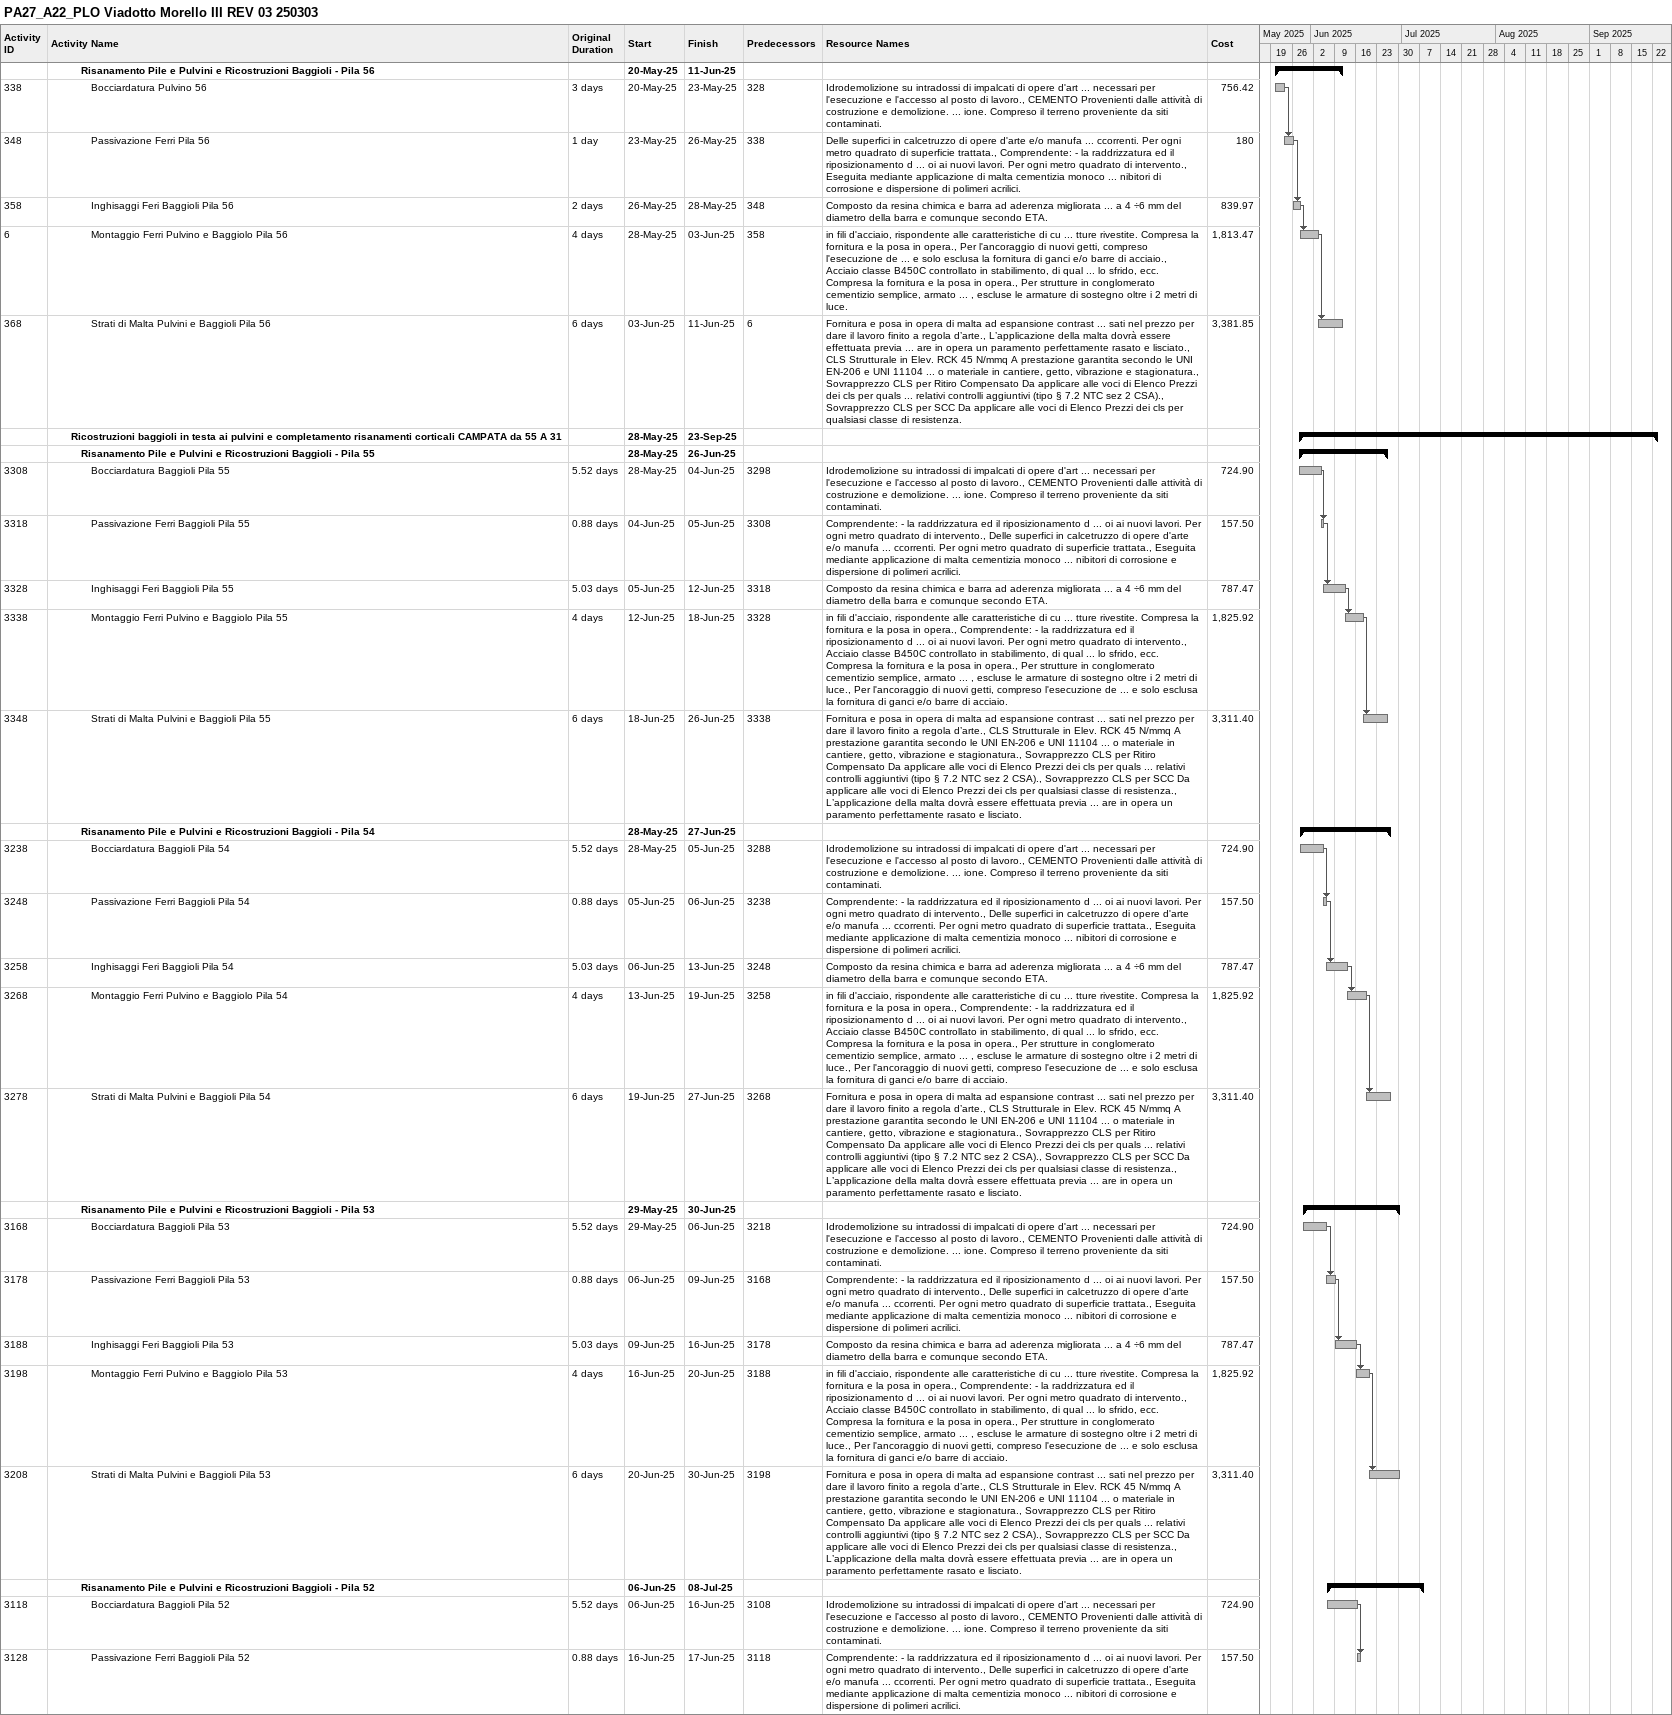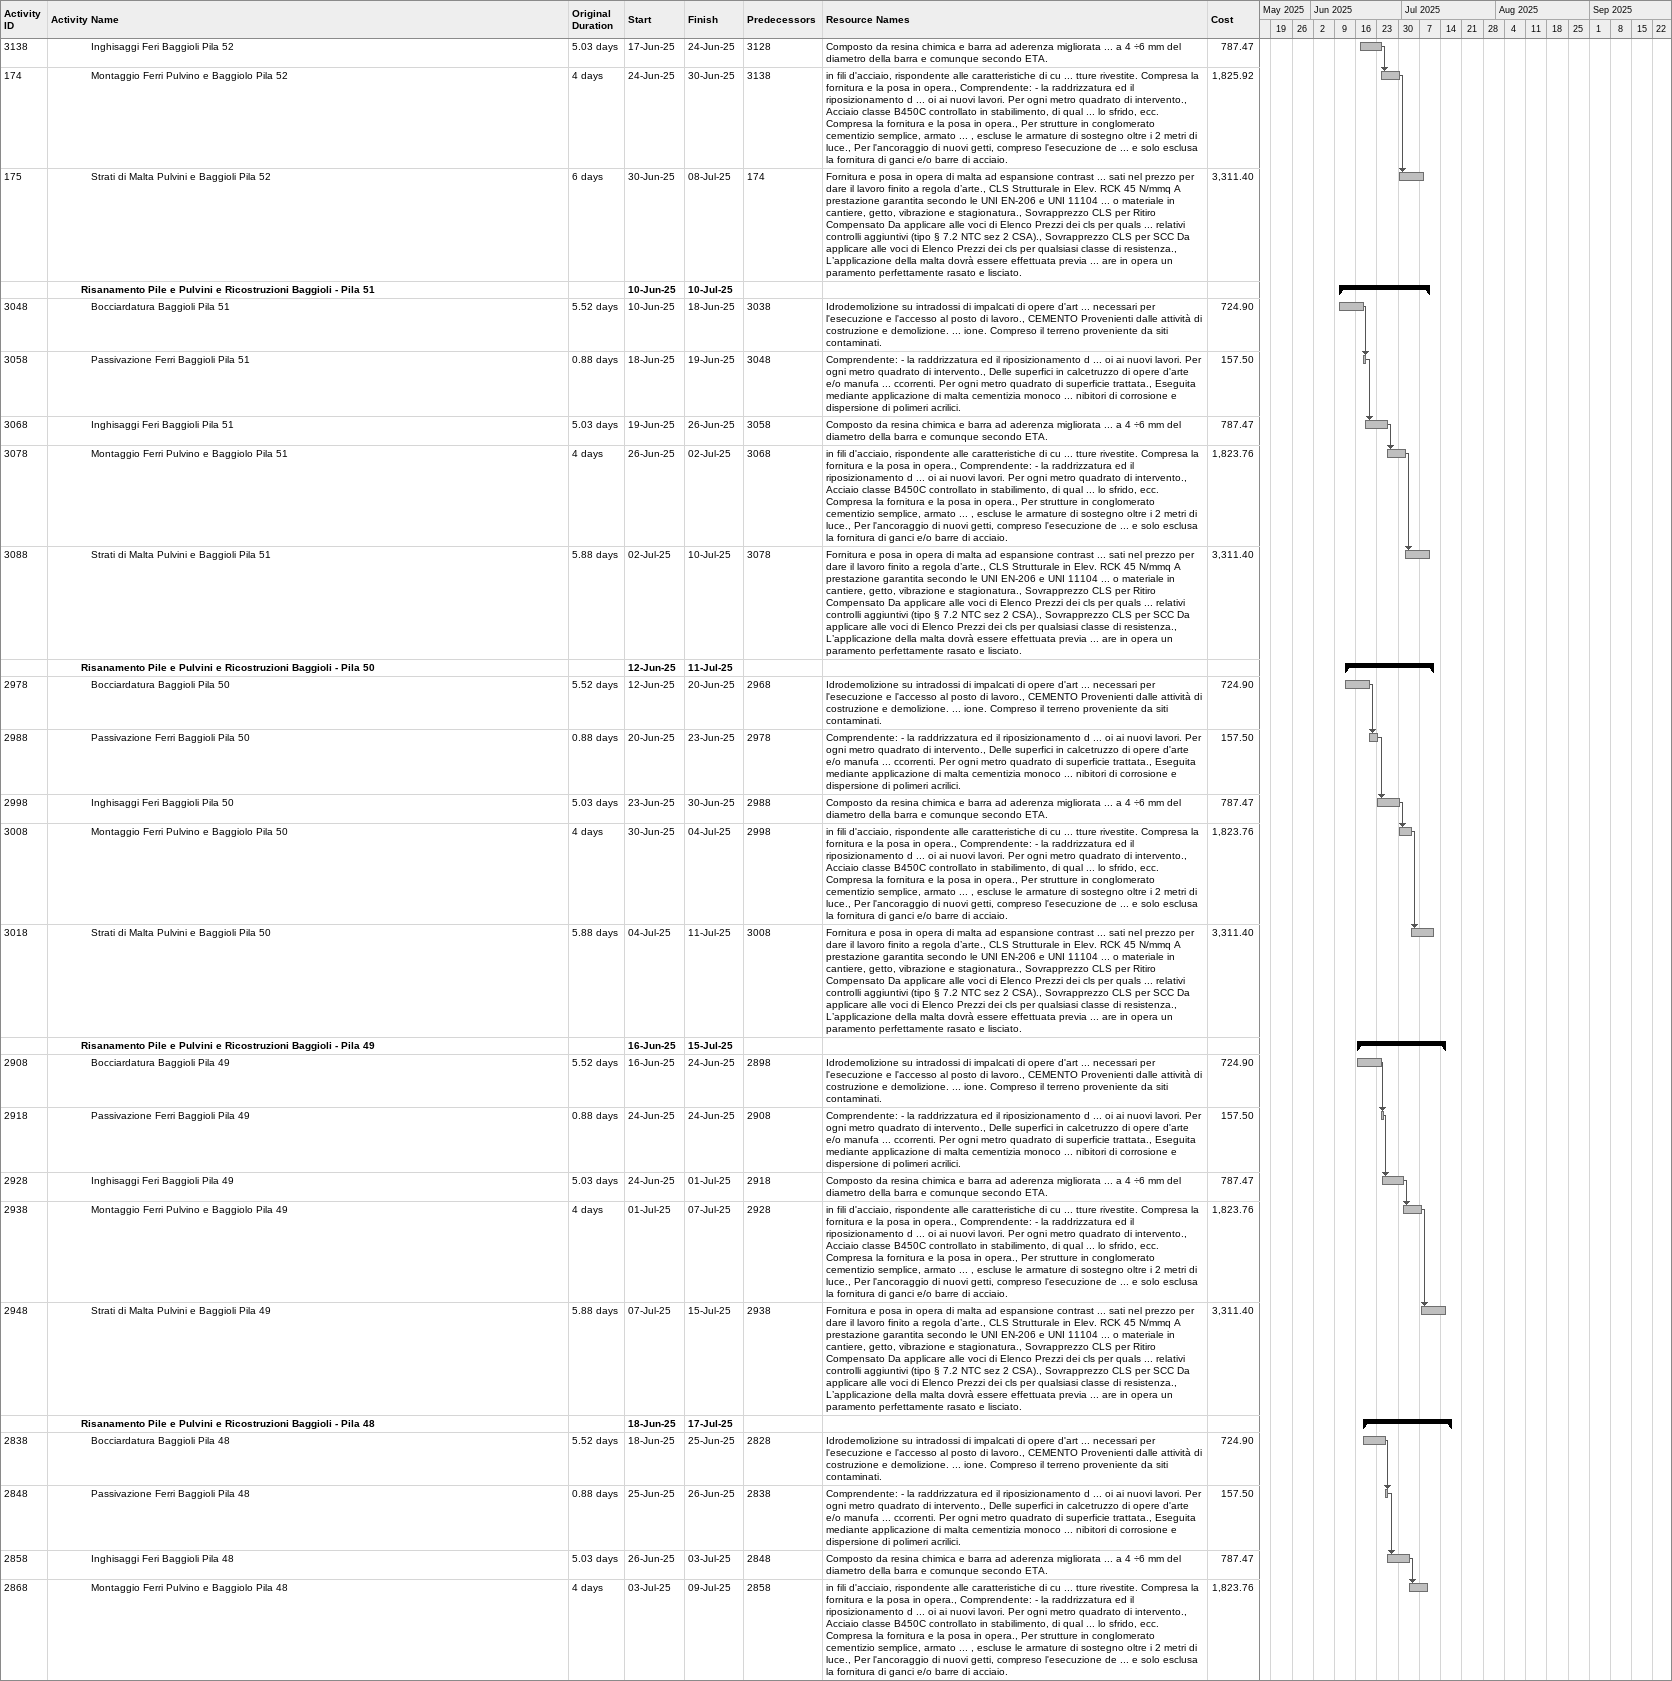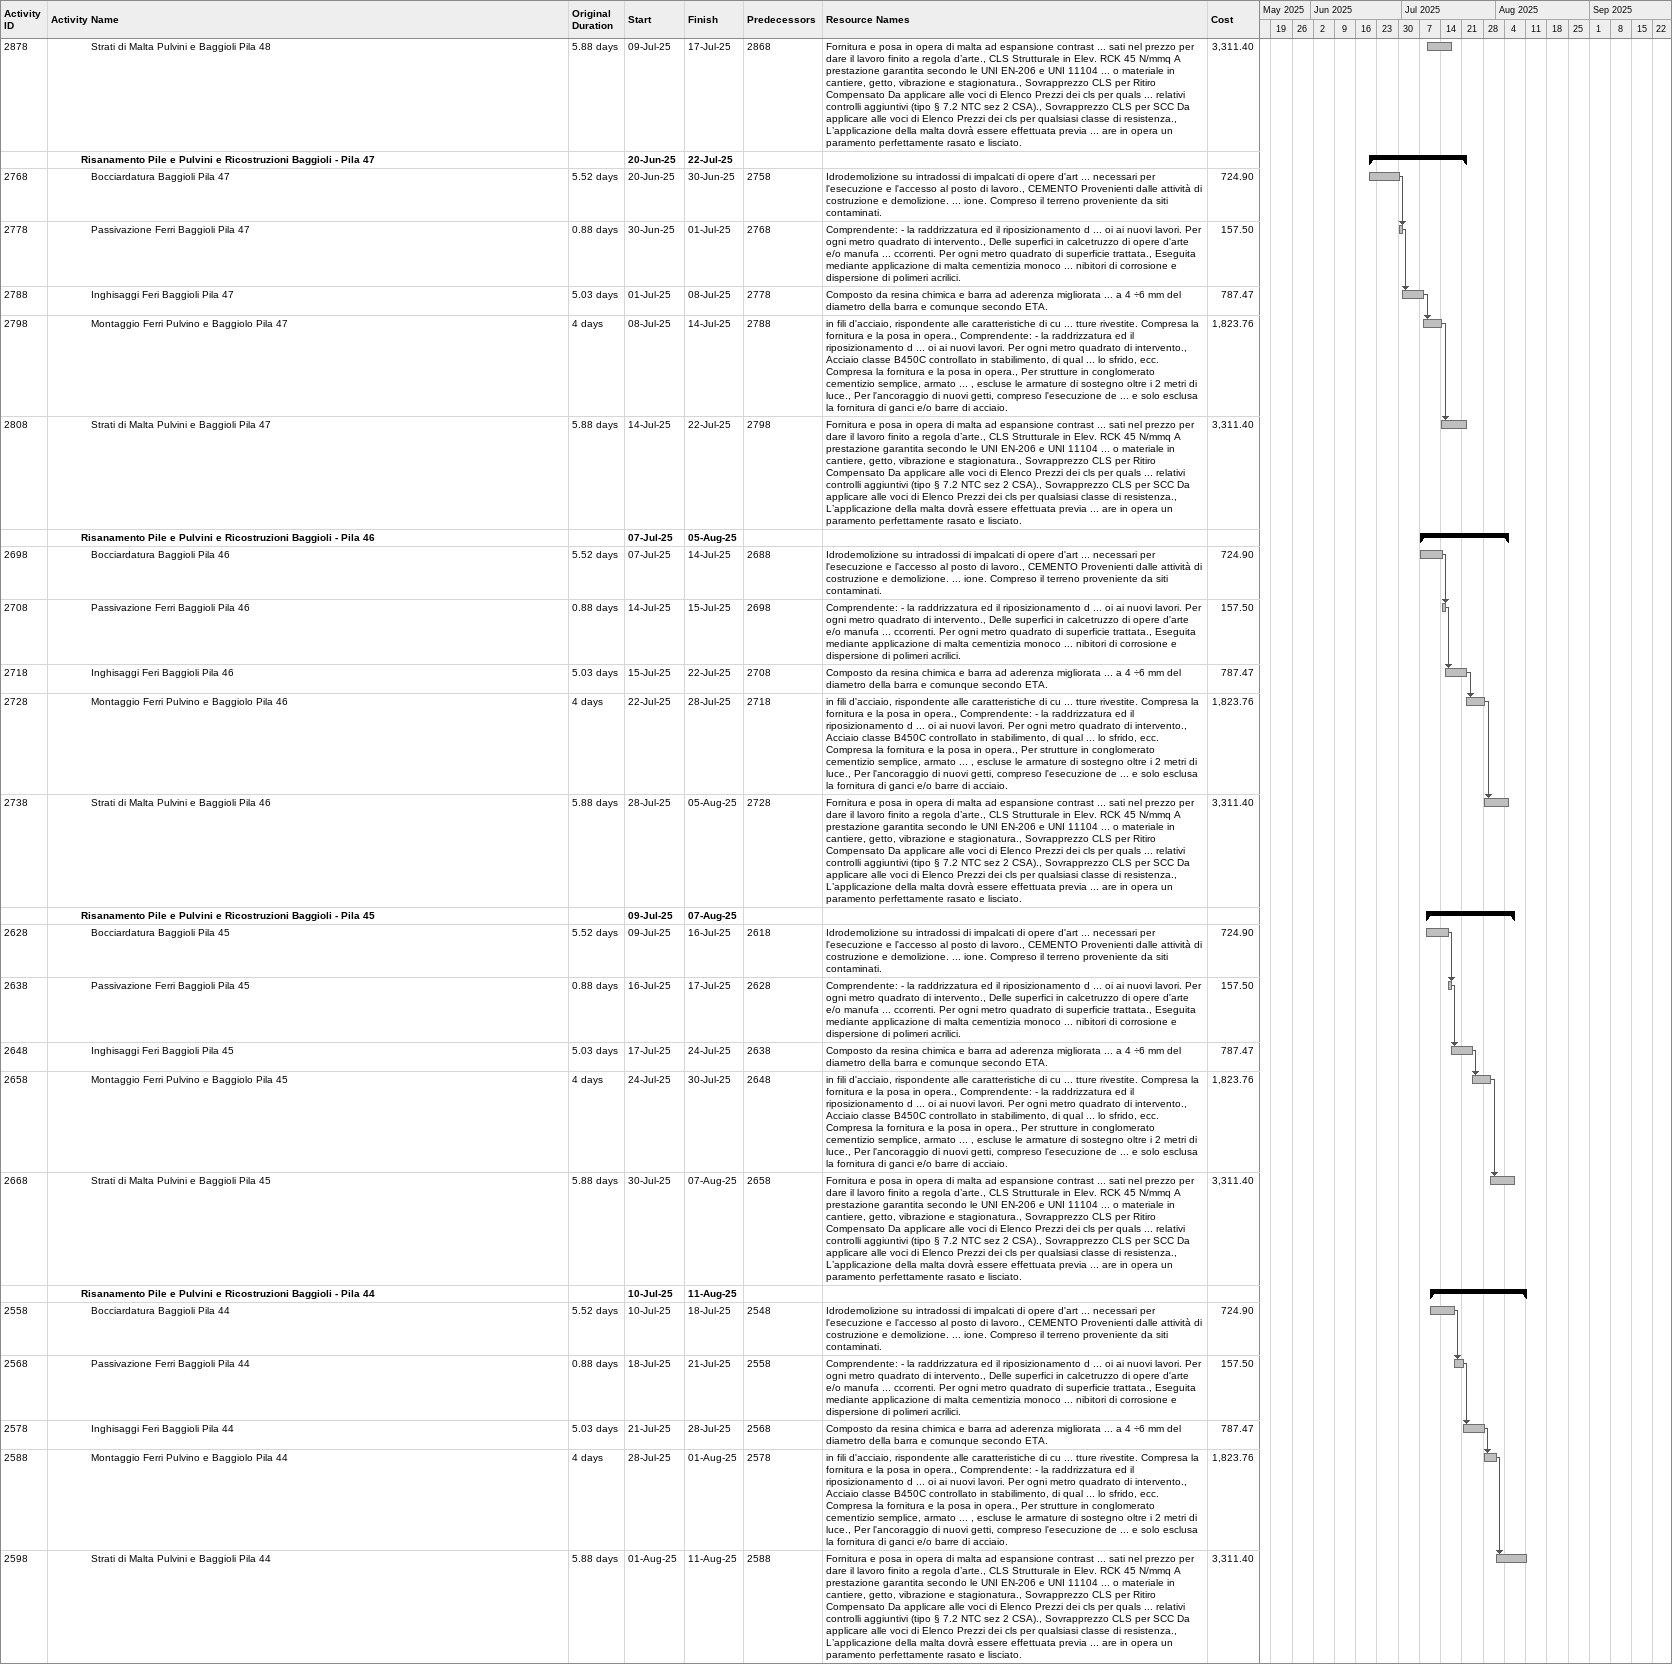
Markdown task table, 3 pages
PA27_A22_PLO Viadotto Morello III REV 03 250303

| ID | Level | Task | Original duration | Start | Finish | Predecessors | Resources | Cost |
|---|---|---|---|---|---|---|---|---|
|  | 4 | **Risanamento Pile e Pulvini e Ricostruzioni Baggioli - Pila 56** |  | 2025-05-20 | 2025-06-11 |  |  |  |
| 338 | 5 | Bocciardatura Pulvino 56 | 3d | 2025-05-20 | 2025-05-23 | 328 | Idrodemolizione su intradossi di impalcati di opere d'art ... necessari per l'esecuzione e l'accesso al posto di lavoro., CEMENTO Provenienti dalle attività di costruzione e demolizione. ... ione. Compreso il terreno proveniente da siti contaminati. | 756.42 |
| 348 | 5 | Passivazione Ferri Pila 56 | 1d | 2025-05-23 | 2025-05-26 | 338 | Delle superfici in calcetruzzo di opere d'arte e/o manufa ... ccorrenti. Per ogni metro quadrato di superficie trattata., Comprendente: - la raddrizzatura ed il riposizionamento d ... oi ai nuovi lavori. Per ogni metro quadrato di intervento., Eseguita mediante applicazione di malta cementizia monoco ... nibitori di corrosione e dispersione di polimeri acrilici. | 180 |
| 358 | 5 | Inghisaggi Feri Baggioli Pila 56 | 2d | 2025-05-26 | 2025-05-28 | 348 | Composto da resina chimica e barra ad aderenza migliorata ... a 4 ÷6 mm del diametro della barra e comunque secondo ETA. | 839.97 |
| 6 | 5 | Montaggio Ferri Pulvino e Baggiolo Pila 56 | 4d | 2025-05-28 | 2025-06-03 | 358 | in fili d'acciaio, rispondente alle caratteristiche di cu ... tture rivestite. Compresa la fornitura e la posa in opera., Per l'ancoraggio di nuovi getti, compreso l'esecuzione de ... e solo esclusa la fornitura di ganci e/o barre di acciaio., Acciaio classe B450C controllato in stabilimento, di qual ... lo sfrido, ecc. Compresa la fornitura e la posa in opera., Per strutture in conglomerato cementizio semplice, armato ... , escluse le armature di sostegno oltre i 2 metri di luce. | 1813.47 |
| 368 | 5 | Strati di Malta Pulvini e Baggioli Pila 56 | 6d | 2025-06-03 | 2025-06-11 | 6 | Fornitura e posa in opera di malta ad espansione contrast ... sati nel prezzo per dare il lavoro finito a regola d’arte., L’applicazione della malta dovrà essere effettuata previa ... are in opera un paramento perfettamente rasato e lisciato., CLS Strutturale in Elev. RCK 45 N/mmq A prestazione garantita secondo le UNI EN-206 e UNI 11104 ... o materiale in cantiere, getto, vibrazione e stagionatura., Sovrapprezzo CLS per Ritiro Compensato Da applicare alle voci di Elenco Prezzi dei cls per quals ... relativi controlli aggiuntivi (tipo § 7.2 NTC sez 2 CSA)., Sovrapprezzo CLS per SCC Da applicare alle voci di Elenco Prezzi dei cls per qualsiasi classe di resistenza. | 3381.85 |
|  | 3 | **Ricostruzioni baggioli in testa ai pulvini e completamento risanamenti corticali CAMPATA da 55 A 31** |  | 2025-05-28 | 2025-09-23 |  |  |  |
|  | 4 | **Risanamento Pile e Pulvini e Ricostruzioni Baggioli - Pila 55** |  | 2025-05-28 | 2025-06-26 |  |  |  |
| 3308 | 5 | Bocciardatura Baggioli Pila 55 | 5.52d | 2025-05-28 | 2025-06-04 | 3298 | Idrodemolizione su intradossi di impalcati di opere d'art ... necessari per l'esecuzione e l'accesso al posto di lavoro., CEMENTO Provenienti dalle attività di costruzione e demolizione. ... ione. Compreso il terreno proveniente da siti contaminati. | 724.90 |
| 3318 | 5 | Passivazione Ferri Baggioli Pila 55 | 0.88d | 2025-06-04 | 2025-06-05 | 3308 | Comprendente: - la raddrizzatura ed il riposizionamento d ... oi ai nuovi lavori. Per ogni metro quadrato di intervento., Delle superfici in calcetruzzo di opere d'arte e/o manufa ... ccorrenti. Per ogni metro quadrato di superficie trattata., Eseguita mediante applicazione di malta cementizia monoco ... nibitori di corrosione e dispersione di polimeri acrilici. | 157.50 |
| 3328 | 5 | Inghisaggi Feri Baggioli Pila 55 | 5.03d | 2025-06-05 | 2025-06-12 | 3318 | Composto da resina chimica e barra ad aderenza migliorata ... a 4 ÷6 mm del diametro della barra e comunque secondo ETA. | 787.47 |
| 3338 | 5 | Montaggio Ferri Pulvino e Baggiolo Pila 55 | 4d | 2025-06-12 | 2025-06-18 | 3328 | in fili d'acciaio, rispondente alle caratteristiche di cu ... tture rivestite. Compresa la fornitura e la posa in opera., Comprendente: - la raddrizzatura ed il riposizionamento d ... oi ai nuovi lavori. Per ogni metro quadrato di intervento., Acciaio classe B450C controllato in stabilimento, di qual ... lo sfrido, ecc. Compresa la fornitura e la posa in opera., Per strutture in conglomerato cementizio semplice, armato ... , escluse le armature di sostegno oltre i 2 metri di luce., Per l'ancoraggio di nuovi getti, compreso l'esecuzione de ... e solo esclusa la fornitura di ganci e/o barre di acciaio. | 1825.92 |
| 3348 | 5 | Strati di Malta Pulvini e Baggioli Pila 55 | 6d | 2025-06-18 | 2025-06-26 | 3338 | Fornitura e posa in opera di malta ad espansione contrast ... sati nel prezzo per dare il lavoro finito a regola d’arte., CLS Strutturale in Elev. RCK 45 N/mmq A prestazione garantita secondo le UNI EN-206 e UNI 11104 ... o materiale in cantiere, getto, vibrazione e stagionatura., Sovrapprezzo CLS per Ritiro Compensato Da applicare alle voci di Elenco Prezzi dei cls per quals ... relativi controlli aggiuntivi (tipo § 7.2 NTC sez 2 CSA)., Sovrapprezzo CLS per SCC Da applicare alle voci di Elenco Prezzi dei cls per qualsiasi classe di resistenza., L’applicazione della malta dovrà essere effettuata previa ... are in opera un paramento perfettamente rasato e lisciato. | 3311.40 |
|  | 4 | **Risanamento Pile e Pulvini e Ricostruzioni Baggioli - Pila 54** |  | 2025-05-28 | 2025-06-27 |  |  |  |
| 3238 | 5 | Bocciardatura Baggioli Pila 54 | 5.52d | 2025-05-28 | 2025-06-05 | 3288 | Idrodemolizione su intradossi di impalcati di opere d'art ... necessari per l'esecuzione e l'accesso al posto di lavoro., CEMENTO Provenienti dalle attività di costruzione e demolizione. ... ione. Compreso il terreno proveniente da siti contaminati. | 724.90 |
| 3248 | 5 | Passivazione Ferri Baggioli Pila 54 | 0.88d | 2025-06-05 | 2025-06-06 | 3238 | Comprendente: - la raddrizzatura ed il riposizionamento d ... oi ai nuovi lavori. Per ogni metro quadrato di intervento., Delle superfici in calcetruzzo di opere d'arte e/o manufa ... ccorrenti. Per ogni metro quadrato di superficie trattata., Eseguita mediante applicazione di malta cementizia monoco ... nibitori di corrosione e dispersione di polimeri acrilici. | 157.50 |
| 3258 | 5 | Inghisaggi Feri Baggioli Pila 54 | 5.03d | 2025-06-06 | 2025-06-13 | 3248 | Composto da resina chimica e barra ad aderenza migliorata ... a 4 ÷6 mm del diametro della barra e comunque secondo ETA. | 787.47 |
| 3268 | 5 | Montaggio Ferri Pulvino e Baggiolo Pila 54 | 4d | 2025-06-13 | 2025-06-19 | 3258 | in fili d'acciaio, rispondente alle caratteristiche di cu ... tture rivestite. Compresa la fornitura e la posa in opera., Comprendente: - la raddrizzatura ed il riposizionamento d ... oi ai nuovi lavori. Per ogni metro quadrato di intervento., Acciaio classe B450C controllato in stabilimento, di qual ... lo sfrido, ecc. Compresa la fornitura e la posa in opera., Per strutture in conglomerato cementizio semplice, armato ... , escluse le armature di sostegno oltre i 2 metri di luce., Per l'ancoraggio di nuovi getti, compreso l'esecuzione de ... e solo esclusa la fornitura di ganci e/o barre di acciaio. | 1825.92 |
| 3278 | 5 | Strati di Malta Pulvini e Baggioli Pila 54 | 6d | 2025-06-19 | 2025-06-27 | 3268 | Fornitura e posa in opera di malta ad espansione contrast ... sati nel prezzo per dare il lavoro finito a regola d’arte., CLS Strutturale in Elev. RCK 45 N/mmq A prestazione garantita secondo le UNI EN-206 e UNI 11104 ... o materiale in cantiere, getto, vibrazione e stagionatura., Sovrapprezzo CLS per Ritiro Compensato Da applicare alle voci di Elenco Prezzi dei cls per quals ... relativi controlli aggiuntivi (tipo § 7.2 NTC sez 2 CSA)., Sovrapprezzo CLS per SCC Da applicare alle voci di Elenco Prezzi dei cls per qualsiasi classe di resistenza., L’applicazione della malta dovrà essere effettuata previa ... are in opera un paramento perfettamente rasato e lisciato. | 3311.40 |
|  | 4 | **Risanamento Pile e Pulvini e Ricostruzioni Baggioli - Pila 53** |  | 2025-05-29 | 2025-06-30 |  |  |  |
| 3168 | 5 | Bocciardatura Baggioli Pila 53 | 5.52d | 2025-05-29 | 2025-06-06 | 3218 | Idrodemolizione su intradossi di impalcati di opere d'art ... necessari per l'esecuzione e l'accesso al posto di lavoro., CEMENTO Provenienti dalle attività di costruzione e demolizione. ... ione. Compreso il terreno proveniente da siti contaminati. | 724.90 |
| 3178 | 5 | Passivazione Ferri Baggioli Pila 53 | 0.88d | 2025-06-06 | 2025-06-09 | 3168 | Comprendente: - la raddrizzatura ed il riposizionamento d ... oi ai nuovi lavori. Per ogni metro quadrato di intervento., Delle superfici in calcetruzzo di opere d'arte e/o manufa ... ccorrenti. Per ogni metro quadrato di superficie trattata., Eseguita mediante applicazione di malta cementizia monoco ... nibitori di corrosione e dispersione di polimeri acrilici. | 157.50 |
| 3188 | 5 | Inghisaggi Feri Baggioli Pila 53 | 5.03d | 2025-06-09 | 2025-06-16 | 3178 | Composto da resina chimica e barra ad aderenza migliorata ... a 4 ÷6 mm del diametro della barra e comunque secondo ETA. | 787.47 |
| 3198 | 5 | Montaggio Ferri Pulvino e Baggiolo Pila 53 | 4d | 2025-06-16 | 2025-06-20 | 3188 | in fili d'acciaio, rispondente alle caratteristiche di cu ... tture rivestite. Compresa la fornitura e la posa in opera., Comprendente: - la raddrizzatura ed il riposizionamento d ... oi ai nuovi lavori. Per ogni metro quadrato di intervento., Acciaio classe B450C controllato in stabilimento, di qual ... lo sfrido, ecc. Compresa la fornitura e la posa in opera., Per strutture in conglomerato cementizio semplice, armato ... , escluse le armature di sostegno oltre i 2 metri di luce., Per l'ancoraggio di nuovi getti, compreso l'esecuzione de ... e solo esclusa la fornitura di ganci e/o barre di acciaio. | 1825.92 |
| 3208 | 5 | Strati di Malta Pulvini e Baggioli Pila 53 | 6d | 2025-06-20 | 2025-06-30 | 3198 | Fornitura e posa in opera di malta ad espansione contrast ... sati nel prezzo per dare il lavoro finito a regola d’arte., CLS Strutturale in Elev. RCK 45 N/mmq A prestazione garantita secondo le UNI EN-206 e UNI 11104 ... o materiale in cantiere, getto, vibrazione e stagionatura., Sovrapprezzo CLS per Ritiro Compensato Da applicare alle voci di Elenco Prezzi dei cls per quals ... relativi controlli aggiuntivi (tipo § 7.2 NTC sez 2 CSA)., Sovrapprezzo CLS per SCC Da applicare alle voci di Elenco Prezzi dei cls per qualsiasi classe di resistenza., L’applicazione della malta dovrà essere effettuata previa ... are in opera un paramento perfettamente rasato e lisciato. | 3311.40 |
|  | 4 | **Risanamento Pile e Pulvini e Ricostruzioni Baggioli - Pila 52** |  | 2025-06-06 | 2025-07-08 |  |  |  |
| 3118 | 5 | Bocciardatura Baggioli Pila 52 | 5.52d | 2025-06-06 | 2025-06-16 | 3108 | Idrodemolizione su intradossi di impalcati di opere d'art ... necessari per l'esecuzione e l'accesso al posto di lavoro., CEMENTO Provenienti dalle attività di costruzione e demolizione. ... ione. Compreso il terreno proveniente da siti contaminati. | 724.90 |
| 3128 | 5 | Passivazione Ferri Baggioli Pila 52 | 0.88d | 2025-06-16 | 2025-06-17 | 3118 | Comprendente: - la raddrizzatura ed il riposizionamento d ... oi ai nuovi lavori. Per ogni metro quadrato di intervento., Delle superfici in calcetruzzo di opere d'arte e/o manufa ... ccorrenti. Per ogni metro quadrato di superficie trattata., Eseguita mediante applicazione di malta cementizia monoco ... nibitori di corrosione e dispersione di polimeri acrilici. | 157.50 |
| 3138 | 5 | Inghisaggi Feri Baggioli Pila 52 | 5.03d | 2025-06-17 | 2025-06-24 | 3128 | Composto da resina chimica e barra ad aderenza migliorata ... a 4 ÷6 mm del diametro della barra e comunque secondo ETA. | 787.47 |
| 174 | 5 | Montaggio Ferri Pulvino e Baggiolo Pila 52 | 4d | 2025-06-24 | 2025-06-30 | 3138 | in fili d'acciaio, rispondente alle caratteristiche di cu ... tture rivestite. Compresa la fornitura e la posa in opera., Comprendente: - la raddrizzatura ed il riposizionamento d ... oi ai nuovi lavori. Per ogni metro quadrato di intervento., Acciaio classe B450C controllato in stabilimento, di qual ... lo sfrido, ecc. Compresa la fornitura e la posa in opera., Per strutture in conglomerato cementizio semplice, armato ... , escluse le armature di sostegno oltre i 2 metri di luce., Per l'ancoraggio di nuovi getti, compreso l'esecuzione de ... e solo esclusa la fornitura di ganci e/o barre di acciaio. | 1825.92 |
| 175 | 5 | Strati di Malta Pulvini e Baggioli Pila 52 | 6d | 2025-06-30 | 2025-07-08 | 174 | Fornitura e posa in opera di malta ad espansione contrast ... sati nel prezzo per dare il lavoro finito a regola d’arte., CLS Strutturale in Elev. RCK 45 N/mmq A prestazione garantita secondo le UNI EN-206 e UNI 11104 ... o materiale in cantiere, getto, vibrazione e stagionatura., Sovrapprezzo CLS per Ritiro Compensato Da applicare alle voci di Elenco Prezzi dei cls per quals ... relativi controlli aggiuntivi (tipo § 7.2 NTC sez 2 CSA)., Sovrapprezzo CLS per SCC Da applicare alle voci di Elenco Prezzi dei cls per qualsiasi classe di resistenza., L’applicazione della malta dovrà essere effettuata previa ... are in opera un paramento perfettamente rasato e lisciato. | 3311.40 |
|  | 4 | **Risanamento Pile e Pulvini e Ricostruzioni Baggioli - Pila 51** |  | 2025-06-10 | 2025-07-10 |  |  |  |
| 3048 | 5 | Bocciardatura Baggioli Pila 51 | 5.52d | 2025-06-10 | 2025-06-18 | 3038 | Idrodemolizione su intradossi di impalcati di opere d'art ... necessari per l'esecuzione e l'accesso al posto di lavoro., CEMENTO Provenienti dalle attività di costruzione e demolizione. ... ione. Compreso il terreno proveniente da siti contaminati. | 724.90 |
| 3058 | 5 | Passivazione Ferri Baggioli Pila 51 | 0.88d | 2025-06-18 | 2025-06-19 | 3048 | Comprendente: - la raddrizzatura ed il riposizionamento d ... oi ai nuovi lavori. Per ogni metro quadrato di intervento., Delle superfici in calcetruzzo di opere d'arte e/o manufa ... ccorrenti. Per ogni metro quadrato di superficie trattata., Eseguita mediante applicazione di malta cementizia monoco ... nibitori di corrosione e dispersione di polimeri acrilici. | 157.50 |
| 3068 | 5 | Inghisaggi Feri Baggioli Pila 51 | 5.03d | 2025-06-19 | 2025-06-26 | 3058 | Composto da resina chimica e barra ad aderenza migliorata ... a 4 ÷6 mm del diametro della barra e comunque secondo ETA. | 787.47 |
| 3078 | 5 | Montaggio Ferri Pulvino e Baggiolo Pila 51 | 4d | 2025-06-26 | 2025-07-02 | 3068 | in fili d'acciaio, rispondente alle caratteristiche di cu ... tture rivestite. Compresa la fornitura e la posa in opera., Comprendente: - la raddrizzatura ed il riposizionamento d ... oi ai nuovi lavori. Per ogni metro quadrato di intervento., Acciaio classe B450C controllato in stabilimento, di qual ... lo sfrido, ecc. Compresa la fornitura e la posa in opera., Per strutture in conglomerato cementizio semplice, armato ... , escluse le armature di sostegno oltre i 2 metri di luce., Per l'ancoraggio di nuovi getti, compreso l'esecuzione de ... e solo esclusa la fornitura di ganci e/o barre di acciaio. | 1823.76 |
| 3088 | 5 | Strati di Malta Pulvini e Baggioli Pila 51 | 5.88d | 2025-07-02 | 2025-07-10 | 3078 | Fornitura e posa in opera di malta ad espansione contrast ... sati nel prezzo per dare il lavoro finito a regola d’arte., CLS Strutturale in Elev. RCK 45 N/mmq A prestazione garantita secondo le UNI EN-206 e UNI 11104 ... o materiale in cantiere, getto, vibrazione e stagionatura., Sovrapprezzo CLS per Ritiro Compensato Da applicare alle voci di Elenco Prezzi dei cls per quals ... relativi controlli aggiuntivi (tipo § 7.2 NTC sez 2 CSA)., Sovrapprezzo CLS per SCC Da applicare alle voci di Elenco Prezzi dei cls per qualsiasi classe di resistenza., L’applicazione della malta dovrà essere effettuata previa ... are in opera un paramento perfettamente rasato e lisciato. | 3311.40 |
|  | 4 | **Risanamento Pile e Pulvini e Ricostruzioni Baggioli - Pila 50** |  | 2025-06-12 | 2025-07-11 |  |  |  |
| 2978 | 5 | Bocciardatura Baggioli Pila 50 | 5.52d | 2025-06-12 | 2025-06-20 | 2968 | Idrodemolizione su intradossi di impalcati di opere d'art ... necessari per l'esecuzione e l'accesso al posto di lavoro., CEMENTO Provenienti dalle attività di costruzione e demolizione. ... ione. Compreso il terreno proveniente da siti contaminati. | 724.90 |
| 2988 | 5 | Passivazione Ferri Baggioli Pila 50 | 0.88d | 2025-06-20 | 2025-06-23 | 2978 | Comprendente: - la raddrizzatura ed il riposizionamento d ... oi ai nuovi lavori. Per ogni metro quadrato di intervento., Delle superfici in calcetruzzo di opere d'arte e/o manufa ... ccorrenti. Per ogni metro quadrato di superficie trattata., Eseguita mediante applicazione di malta cementizia monoco ... nibitori di corrosione e dispersione di polimeri acrilici. | 157.50 |
| 2998 | 5 | Inghisaggi Feri Baggioli Pila 50 | 5.03d | 2025-06-23 | 2025-06-30 | 2988 | Composto da resina chimica e barra ad aderenza migliorata ... a 4 ÷6 mm del diametro della barra e comunque secondo ETA. | 787.47 |
| 3008 | 5 | Montaggio Ferri Pulvino e Baggiolo Pila 50 | 4d | 2025-06-30 | 2025-07-04 | 2998 | in fili d'acciaio, rispondente alle caratteristiche di cu ... tture rivestite. Compresa la fornitura e la posa in opera., Comprendente: - la raddrizzatura ed il riposizionamento d ... oi ai nuovi lavori. Per ogni metro quadrato di intervento., Acciaio classe B450C controllato in stabilimento, di qual ... lo sfrido, ecc. Compresa la fornitura e la posa in opera., Per strutture in conglomerato cementizio semplice, armato ... , escluse le armature di sostegno oltre i 2 metri di luce., Per l'ancoraggio di nuovi getti, compreso l'esecuzione de ... e solo esclusa la fornitura di ganci e/o barre di acciaio. | 1823.76 |
| 3018 | 5 | Strati di Malta Pulvini e Baggioli Pila 50 | 5.88d | 2025-07-04 | 2025-07-11 | 3008 | Fornitura e posa in opera di malta ad espansione contrast ... sati nel prezzo per dare il lavoro finito a regola d’arte., CLS Strutturale in Elev. RCK 45 N/mmq A prestazione garantita secondo le UNI EN-206 e UNI 11104 ... o materiale in cantiere, getto, vibrazione e stagionatura., Sovrapprezzo CLS per Ritiro Compensato Da applicare alle voci di Elenco Prezzi dei cls per quals ... relativi controlli aggiuntivi (tipo § 7.2 NTC sez 2 CSA)., Sovrapprezzo CLS per SCC Da applicare alle voci di Elenco Prezzi dei cls per qualsiasi classe di resistenza., L’applicazione della malta dovrà essere effettuata previa ... are in opera un paramento perfettamente rasato e lisciato. | 3311.40 |
|  | 4 | **Risanamento Pile e Pulvini e Ricostruzioni Baggioli - Pila 49** |  | 2025-06-16 | 2025-07-15 |  |  |  |
| 2908 | 5 | Bocciardatura Baggioli Pila 49 | 5.52d | 2025-06-16 | 2025-06-24 | 2898 | Idrodemolizione su intradossi di impalcati di opere d'art ... necessari per l'esecuzione e l'accesso al posto di lavoro., CEMENTO Provenienti dalle attività di costruzione e demolizione. ... ione. Compreso il terreno proveniente da siti contaminati. | 724.90 |
| 2918 | 5 | Passivazione Ferri Baggioli Pila 49 | 0.88d | 2025-06-24 | 2025-06-24 | 2908 | Comprendente: - la raddrizzatura ed il riposizionamento d ... oi ai nuovi lavori. Per ogni metro quadrato di intervento., Delle superfici in calcetruzzo di opere d'arte e/o manufa ... ccorrenti. Per ogni metro quadrato di superficie trattata., Eseguita mediante applicazione di malta cementizia monoco ... nibitori di corrosione e dispersione di polimeri acrilici. | 157.50 |
| 2928 | 5 | Inghisaggi Feri Baggioli Pila 49 | 5.03d | 2025-06-24 | 2025-07-01 | 2918 | Composto da resina chimica e barra ad aderenza migliorata ... a 4 ÷6 mm del diametro della barra e comunque secondo ETA. | 787.47 |
| 2938 | 5 | Montaggio Ferri Pulvino e Baggiolo Pila 49 | 4d | 2025-07-01 | 2025-07-07 | 2928 | in fili d'acciaio, rispondente alle caratteristiche di cu ... tture rivestite. Compresa la fornitura e la posa in opera., Comprendente: - la raddrizzatura ed il riposizionamento d ... oi ai nuovi lavori. Per ogni metro quadrato di intervento., Acciaio classe B450C controllato in stabilimento, di qual ... lo sfrido, ecc. Compresa la fornitura e la posa in opera., Per strutture in conglomerato cementizio semplice, armato ... , escluse le armature di sostegno oltre i 2 metri di luce., Per l'ancoraggio di nuovi getti, compreso l'esecuzione de ... e solo esclusa la fornitura di ganci e/o barre di acciaio. | 1823.76 |
| 2948 | 5 | Strati di Malta Pulvini e Baggioli Pila 49 | 5.88d | 2025-07-07 | 2025-07-15 | 2938 | Fornitura e posa in opera di malta ad espansione contrast ... sati nel prezzo per dare il lavoro finito a regola d’arte., CLS Strutturale in Elev. RCK 45 N/mmq A prestazione garantita secondo le UNI EN-206 e UNI 11104 ... o materiale in cantiere, getto, vibrazione e stagionatura., Sovrapprezzo CLS per Ritiro Compensato Da applicare alle voci di Elenco Prezzi dei cls per quals ... relativi controlli aggiuntivi (tipo § 7.2 NTC sez 2 CSA)., Sovrapprezzo CLS per SCC Da applicare alle voci di Elenco Prezzi dei cls per qualsiasi classe di resistenza., L’applicazione della malta dovrà essere effettuata previa ... are in opera un paramento perfettamente rasato e lisciato. | 3311.40 |
|  | 4 | **Risanamento Pile e Pulvini e Ricostruzioni Baggioli - Pila 48** |  | 2025-06-18 | 2025-07-17 |  |  |  |
| 2838 | 5 | Bocciardatura Baggioli Pila 48 | 5.52d | 2025-06-18 | 2025-06-25 | 2828 | Idrodemolizione su intradossi di impalcati di opere d'art ... necessari per l'esecuzione e l'accesso al posto di lavoro., CEMENTO Provenienti dalle attività di costruzione e demolizione. ... ione. Compreso il terreno proveniente da siti contaminati. | 724.90 |
| 2848 | 5 | Passivazione Ferri Baggioli Pila 48 | 0.88d | 2025-06-25 | 2025-06-26 | 2838 | Comprendente: - la raddrizzatura ed il riposizionamento d ... oi ai nuovi lavori. Per ogni metro quadrato di intervento., Delle superfici in calcetruzzo di opere d'arte e/o manufa ... ccorrenti. Per ogni metro quadrato di superficie trattata., Eseguita mediante applicazione di malta cementizia monoco ... nibitori di corrosione e dispersione di polimeri acrilici. | 157.50 |
| 2858 | 5 | Inghisaggi Feri Baggioli Pila 48 | 5.03d | 2025-06-26 | 2025-07-03 | 2848 | Composto da resina chimica e barra ad aderenza migliorata ... a 4 ÷6 mm del diametro della barra e comunque secondo ETA. | 787.47 |
| 2868 | 5 | Montaggio Ferri Pulvino e Baggiolo Pila 48 | 4d | 2025-07-03 | 2025-07-09 | 2858 | in fili d'acciaio, rispondente alle caratteristiche di cu ... tture rivestite. Compresa la fornitura e la posa in opera., Comprendente: - la raddrizzatura ed il riposizionamento d ... oi ai nuovi lavori. Per ogni metro quadrato di intervento., Acciaio classe B450C controllato in stabilimento, di qual ... lo sfrido, ecc. Compresa la fornitura e la posa in opera., Per strutture in conglomerato cementizio semplice, armato ... , escluse le armature di sostegno oltre i 2 metri di luce., Per l'ancoraggio di nuovi getti, compreso l'esecuzione de ... e solo esclusa la fornitura di ganci e/o barre di acciaio. | 1823.76 |
| 2878 | 5 | Strati di Malta Pulvini e Baggioli Pila 48 | 5.88d | 2025-07-09 | 2025-07-17 | 2868 | Fornitura e posa in opera di malta ad espansione contrast ... sati nel prezzo per dare il lavoro finito a regola d’arte., CLS Strutturale in Elev. RCK 45 N/mmq A prestazione garantita secondo le UNI EN-206 e UNI 11104 ... o materiale in cantiere, getto, vibrazione e stagionatura., Sovrapprezzo CLS per Ritiro Compensato Da applicare alle voci di Elenco Prezzi dei cls per quals ... relativi controlli aggiuntivi (tipo § 7.2 NTC sez 2 CSA)., Sovrapprezzo CLS per SCC Da applicare alle voci di Elenco Prezzi dei cls per qualsiasi classe di resistenza., L’applicazione della malta dovrà essere effettuata previa ... are in opera un paramento perfettamente rasato e lisciato. | 3311.40 |
|  | 4 | **Risanamento Pile e Pulvini e Ricostruzioni Baggioli - Pila 47** |  | 2025-06-20 | 2025-07-22 |  |  |  |
| 2768 | 5 | Bocciardatura Baggioli Pila 47 | 5.52d | 2025-06-20 | 2025-06-30 | 2758 | Idrodemolizione su intradossi di impalcati di opere d'art ... necessari per l'esecuzione e l'accesso al posto di lavoro., CEMENTO Provenienti dalle attività di costruzione e demolizione. ... ione. Compreso il terreno proveniente da siti contaminati. | 724.90 |
| 2778 | 5 | Passivazione Ferri Baggioli Pila 47 | 0.88d | 2025-06-30 | 2025-07-01 | 2768 | Comprendente: - la raddrizzatura ed il riposizionamento d ... oi ai nuovi lavori. Per ogni metro quadrato di intervento., Delle superfici in calcetruzzo di opere d'arte e/o manufa ... ccorrenti. Per ogni metro quadrato di superficie trattata., Eseguita mediante applicazione di malta cementizia monoco ... nibitori di corrosione e dispersione di polimeri acrilici. | 157.50 |
| 2788 | 5 | Inghisaggi Feri Baggioli Pila 47 | 5.03d | 2025-07-01 | 2025-07-08 | 2778 | Composto da resina chimica e barra ad aderenza migliorata ... a 4 ÷6 mm del diametro della barra e comunque secondo ETA. | 787.47 |
| 2798 | 5 | Montaggio Ferri Pulvino e Baggiolo Pila 47 | 4d | 2025-07-08 | 2025-07-14 | 2788 | in fili d'acciaio, rispondente alle caratteristiche di cu ... tture rivestite. Compresa la fornitura e la posa in opera., Comprendente: - la raddrizzatura ed il riposizionamento d ... oi ai nuovi lavori. Per ogni metro quadrato di intervento., Acciaio classe B450C controllato in stabilimento, di qual ... lo sfrido, ecc. Compresa la fornitura e la posa in opera., Per strutture in conglomerato cementizio semplice, armato ... , escluse le armature di sostegno oltre i 2 metri di luce., Per l'ancoraggio di nuovi getti, compreso l'esecuzione de ... e solo esclusa la fornitura di ganci e/o barre di acciaio. | 1823.76 |
| 2808 | 5 | Strati di Malta Pulvini e Baggioli Pila 47 | 5.88d | 2025-07-14 | 2025-07-22 | 2798 | Fornitura e posa in opera di malta ad espansione contrast ... sati nel prezzo per dare il lavoro finito a regola d’arte., CLS Strutturale in Elev. RCK 45 N/mmq A prestazione garantita secondo le UNI EN-206 e UNI 11104 ... o materiale in cantiere, getto, vibrazione e stagionatura., Sovrapprezzo CLS per Ritiro Compensato Da applicare alle voci di Elenco Prezzi dei cls per quals ... relativi controlli aggiuntivi (tipo § 7.2 NTC sez 2 CSA)., Sovrapprezzo CLS per SCC Da applicare alle voci di Elenco Prezzi dei cls per qualsiasi classe di resistenza., L’applicazione della malta dovrà essere effettuata previa ... are in opera un paramento perfettamente rasato e lisciato. | 3311.40 |
|  | 4 | **Risanamento Pile e Pulvini e Ricostruzioni Baggioli - Pila 46** |  | 2025-07-07 | 2025-08-05 |  |  |  |
| 2698 | 5 | Bocciardatura Baggioli Pila 46 | 5.52d | 2025-07-07 | 2025-07-14 | 2688 | Idrodemolizione su intradossi di impalcati di opere d'art ... necessari per l'esecuzione e l'accesso al posto di lavoro., CEMENTO Provenienti dalle attività di costruzione e demolizione. ... ione. Compreso il terreno proveniente da siti contaminati. | 724.90 |
| 2708 | 5 | Passivazione Ferri Baggioli Pila 46 | 0.88d | 2025-07-14 | 2025-07-15 | 2698 | Comprendente: - la raddrizzatura ed il riposizionamento d ... oi ai nuovi lavori. Per ogni metro quadrato di intervento., Delle superfici in calcetruzzo di opere d'arte e/o manufa ... ccorrenti. Per ogni metro quadrato di superficie trattata., Eseguita mediante applicazione di malta cementizia monoco ... nibitori di corrosione e dispersione di polimeri acrilici. | 157.50 |
| 2718 | 5 | Inghisaggi Feri Baggioli Pila 46 | 5.03d | 2025-07-15 | 2025-07-22 | 2708 | Composto da resina chimica e barra ad aderenza migliorata ... a 4 ÷6 mm del diametro della barra e comunque secondo ETA. | 787.47 |
| 2728 | 5 | Montaggio Ferri Pulvino e Baggiolo Pila 46 | 4d | 2025-07-22 | 2025-07-28 | 2718 | in fili d'acciaio, rispondente alle caratteristiche di cu ... tture rivestite. Compresa la fornitura e la posa in opera., Comprendente: - la raddrizzatura ed il riposizionamento d ... oi ai nuovi lavori. Per ogni metro quadrato di intervento., Acciaio classe B450C controllato in stabilimento, di qual ... lo sfrido, ecc. Compresa la fornitura e la posa in opera., Per strutture in conglomerato cementizio semplice, armato ... , escluse le armature di sostegno oltre i 2 metri di luce., Per l'ancoraggio di nuovi getti, compreso l'esecuzione de ... e solo esclusa la fornitura di ganci e/o barre di acciaio. | 1823.76 |
| 2738 | 5 | Strati di Malta Pulvini e Baggioli Pila 46 | 5.88d | 2025-07-28 | 2025-08-05 | 2728 | Fornitura e posa in opera di malta ad espansione contrast ... sati nel prezzo per dare il lavoro finito a regola d’arte., CLS Strutturale in Elev. RCK 45 N/mmq A prestazione garantita secondo le UNI EN-206 e UNI 11104 ... o materiale in cantiere, getto, vibrazione e stagionatura., Sovrapprezzo CLS per Ritiro Compensato Da applicare alle voci di Elenco Prezzi dei cls per quals ... relativi controlli aggiuntivi (tipo § 7.2 NTC sez 2 CSA)., Sovrapprezzo CLS per SCC Da applicare alle voci di Elenco Prezzi dei cls per qualsiasi classe di resistenza., L’applicazione della malta dovrà essere effettuata previa ... are in opera un paramento perfettamente rasato e lisciato. | 3311.40 |
|  | 4 | **Risanamento Pile e Pulvini e Ricostruzioni Baggioli - Pila 45** |  | 2025-07-09 | 2025-08-07 |  |  |  |
| 2628 | 5 | Bocciardatura Baggioli Pila 45 | 5.52d | 2025-07-09 | 2025-07-16 | 2618 | Idrodemolizione su intradossi di impalcati di opere d'art ... necessari per l'esecuzione e l'accesso al posto di lavoro., CEMENTO Provenienti dalle attività di costruzione e demolizione. ... ione. Compreso il terreno proveniente da siti contaminati. | 724.90 |
| 2638 | 5 | Passivazione Ferri Baggioli Pila 45 | 0.88d | 2025-07-16 | 2025-07-17 | 2628 | Comprendente: - la raddrizzatura ed il riposizionamento d ... oi ai nuovi lavori. Per ogni metro quadrato di intervento., Delle superfici in calcetruzzo di opere d'arte e/o manufa ... ccorrenti. Per ogni metro quadrato di superficie trattata., Eseguita mediante applicazione di malta cementizia monoco ... nibitori di corrosione e dispersione di polimeri acrilici. | 157.50 |
| 2648 | 5 | Inghisaggi Feri Baggioli Pila 45 | 5.03d | 2025-07-17 | 2025-07-24 | 2638 | Composto da resina chimica e barra ad aderenza migliorata ... a 4 ÷6 mm del diametro della barra e comunque secondo ETA. | 787.47 |
| 2658 | 5 | Montaggio Ferri Pulvino e Baggiolo Pila 45 | 4d | 2025-07-24 | 2025-07-30 | 2648 | in fili d'acciaio, rispondente alle caratteristiche di cu ... tture rivestite. Compresa la fornitura e la posa in opera., Comprendente: - la raddrizzatura ed il riposizionamento d ... oi ai nuovi lavori. Per ogni metro quadrato di intervento., Acciaio classe B450C controllato in stabilimento, di qual ... lo sfrido, ecc. Compresa la fornitura e la posa in opera., Per strutture in conglomerato cementizio semplice, armato ... , escluse le armature di sostegno oltre i 2 metri di luce., Per l'ancoraggio di nuovi getti, compreso l'esecuzione de ... e solo esclusa la fornitura di ganci e/o barre di acciaio. | 1823.76 |
| 2668 | 5 | Strati di Malta Pulvini e Baggioli Pila 45 | 5.88d | 2025-07-30 | 2025-08-07 | 2658 | Fornitura e posa in opera di malta ad espansione contrast ... sati nel prezzo per dare il lavoro finito a regola d’arte., CLS Strutturale in Elev. RCK 45 N/mmq A prestazione garantita secondo le UNI EN-206 e UNI 11104 ... o materiale in cantiere, getto, vibrazione e stagionatura., Sovrapprezzo CLS per Ritiro Compensato Da applicare alle voci di Elenco Prezzi dei cls per quals ... relativi controlli aggiuntivi (tipo § 7.2 NTC sez 2 CSA)., Sovrapprezzo CLS per SCC Da applicare alle voci di Elenco Prezzi dei cls per qualsiasi classe di resistenza., L’applicazione della malta dovrà essere effettuata previa ... are in opera un paramento perfettamente rasato e lisciato. | 3311.40 |
|  | 4 | **Risanamento Pile e Pulvini e Ricostruzioni Baggioli - Pila 44** |  | 2025-07-10 | 2025-08-11 |  |  |  |
| 2558 | 5 | Bocciardatura Baggioli Pila 44 | 5.52d | 2025-07-10 | 2025-07-18 | 2548 | Idrodemolizione su intradossi di impalcati di opere d'art ... necessari per l'esecuzione e l'accesso al posto di lavoro., CEMENTO Provenienti dalle attività di costruzione e demolizione. ... ione. Compreso il terreno proveniente da siti contaminati. | 724.90 |
| 2568 | 5 | Passivazione Ferri Baggioli Pila 44 | 0.88d | 2025-07-18 | 2025-07-21 | 2558 | Comprendente: - la raddrizzatura ed il riposizionamento d ... oi ai nuovi lavori. Per ogni metro quadrato di intervento., Delle superfici in calcetruzzo di opere d'arte e/o manufa ... ccorrenti. Per ogni metro quadrato di superficie trattata., Eseguita mediante applicazione di malta cementizia monoco ... nibitori di corrosione e dispersione di polimeri acrilici. | 157.50 |
| 2578 | 5 | Inghisaggi Feri Baggioli Pila 44 | 5.03d | 2025-07-21 | 2025-07-28 | 2568 | Composto da resina chimica e barra ad aderenza migliorata ... a 4 ÷6 mm del diametro della barra e comunque secondo ETA. | 787.47 |
| 2588 | 5 | Montaggio Ferri Pulvino e Baggiolo Pila 44 | 4d | 2025-07-28 | 2025-08-01 | 2578 | in fili d'acciaio, rispondente alle caratteristiche di cu ... tture rivestite. Compresa la fornitura e la posa in opera., Comprendente: - la raddrizzatura ed il riposizionamento d ... oi ai nuovi lavori. Per ogni metro quadrato di intervento., Acciaio classe B450C controllato in stabilimento, di qual ... lo sfrido, ecc. Compresa la fornitura e la posa in opera., Per strutture in conglomerato cementizio semplice, armato ... , escluse le armature di sostegno oltre i 2 metri di luce., Per l'ancoraggio di nuovi getti, compreso l'esecuzione de ... e solo esclusa la fornitura di ganci e/o barre di acciaio. | 1823.76 |
| 2598 | 5 | Strati di Malta Pulvini e Baggioli Pila 44 | 5.88d | 2025-08-01 | 2025-08-11 | 2588 | Fornitura e posa in opera di malta ad espansione contrast ... sati nel prezzo per dare il lavoro finito a regola d’arte., CLS Strutturale in Elev. RCK 45 N/mmq A prestazione garantita secondo le UNI EN-206 e UNI 11104 ... o materiale in cantiere, getto, vibrazione e stagionatura., Sovrapprezzo CLS per Ritiro Compensato Da applicare alle voci di Elenco Prezzi dei cls per quals ... relativi controlli aggiuntivi (tipo § 7.2 NTC sez 2 CSA)., Sovrapprezzo CLS per SCC Da applicare alle voci di Elenco Prezzi dei cls per qualsiasi classe di resistenza., L’applicazione della malta dovrà essere effettuata previa ... are in opera un paramento perfettamente rasato e lisciato. | 3311.40 |
